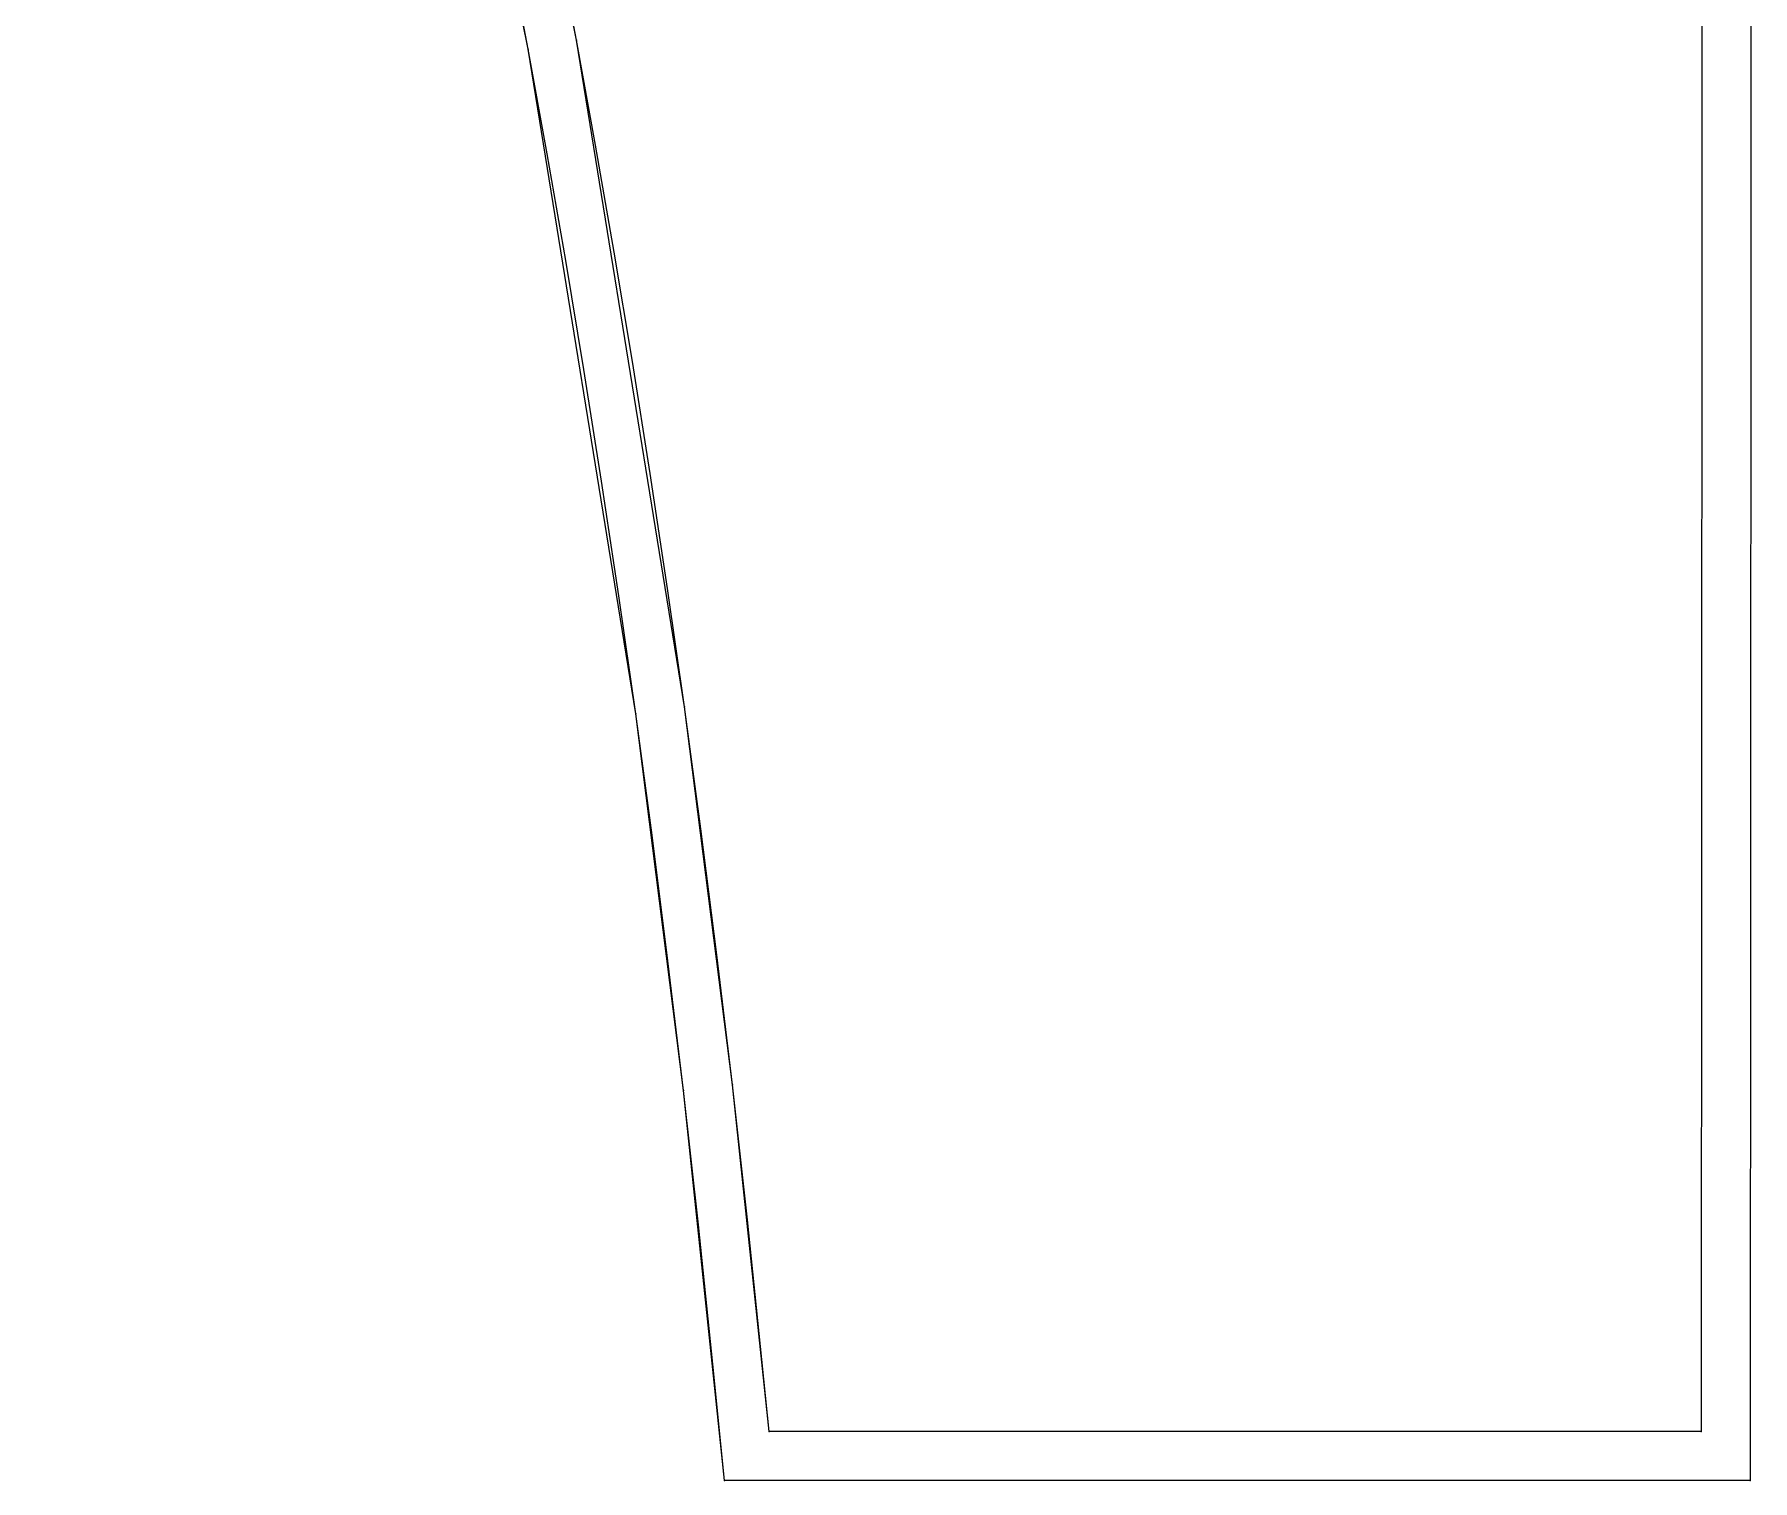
# Model space of a CAD drawing. Extents: x 0 to 1211, y -69 to 1230.
# Drawn here: x 902 to 1146.3, y 608.6 to 814.2 of the extents above; entities that cross this region are included whole.
import ezdxf

# ---------------------------------------------------------------- set-up
doc = ezdxf.new("R2010")
doc.units = 0
for name, color, linetype in [('1', 7, 'CONTINUOUS'), ('14', 7, 'CONTINUOUS'), ('2', 7, 'CONTINUOUS'), ('3', 7, 'CONTINUOUS'), ('84', 7, 'CONTINUOUS'), ('87', 7, 'CONTINUOUS')]:
    doc.layers.add(name, color=color, linetype=linetype)

# ---------------------------------------------------------------- blocks, each defined once
blk = doc.blocks.new('piece_Detail_s500-120_M')
at = {"layer": '1'}
blk.add_lwpolyline([(1146, 608.56), (1000.1, 608.56), (994.27, 664.04), (987.48, 717.63), (972.18, 812.15), (956.21, 891.15), (922.62, 1041.98), (901.96, 1141.87), (913.46, 1141.18), (928.39, 1143.51), (941.94, 1147.8), (971.1, 1160.11), (1000.12, 1172.56), (1026.05, 1184.93), (1055.1, 1198.29), (1067.82, 1204.55), (1093.05, 1215.39), (1110.24, 1220.98), (1146.33, 1230.05)], close=True, dxfattribs=at)
at = {"layer": '14'}
blk.add_lwpolyline([(1139.01, 615.56), (1006.45, 615.56), (1001.23, 664.84), (994.41, 718.6), (979.06, 813.43), (963.06, 892.62), (929.46, 1043.46), (910.61, 1134.27), (916.61, 1134.3), (925.48, 1135.63), (951.2, 1143.83), (973.87, 1153.69), (1002.96, 1166.17), (1029.05, 1178.61), (1058.08, 1191.96), (1070.8, 1198.21), (1088.86, 1206), (1095.67, 1208.89), (1112.17, 1214.25), (1139.32, 1221.22)], close=True, dxfattribs=at)
at = {"layer": '2'}
for p in [(1006.45, 615.56), (1139.01, 615.56), (1000.1, 608.56), (1146, 608.56)]:
    blk.add_point(p, dxfattribs=at)
at = {"layer": '3'}
for p in [(972.18, 812.15), (979.06, 813.43), (994.41, 718.6), (987.48, 717.63), (1001.23, 664.84), (994.27, 664.04)]:
    blk.add_point(p, dxfattribs=at)
at = {"layer": '84'}
blk.add_lwpolyline([(1146.33, 1230.05), (1146, 608.56), (1000.1, 608.56), (998.47, 625.1), (996.41, 644.92), (994.27, 664.04), (992.07, 682.5), (989.81, 700.35), (987.48, 717.63), (985.09, 734.4), (982.63, 750.7), (980.11, 766.58), (977.53, 782.08), (974.89, 797.26), (972.18, 812.15), (968.02, 834.09)], dxfattribs=at)
at = {"layer": '87'}
blk.add_lwpolyline([(1139.32, 1221.22), (1139.01, 615.56), (1006.45, 615.56), (1005.44, 625.8), (1003.36, 645.67), (1001.23, 664.84), (999.02, 683.35), (996.75, 701.26), (994.41, 718.6), (992.01, 735.42), (989.55, 751.77), (987.02, 767.71), (984.43, 783.26), (981.78, 798.49), (979.06, 813.43), (974.89, 835.43)], dxfattribs=at)

msp = doc.modelspace()

# ---------------------------------------------------------------- block references
at = {"layer": '1'}
msp.add_blockref('piece_Detail_s500-120_M', (0, 0), dxfattribs=at)

doc.saveas('drawing.dxf')
